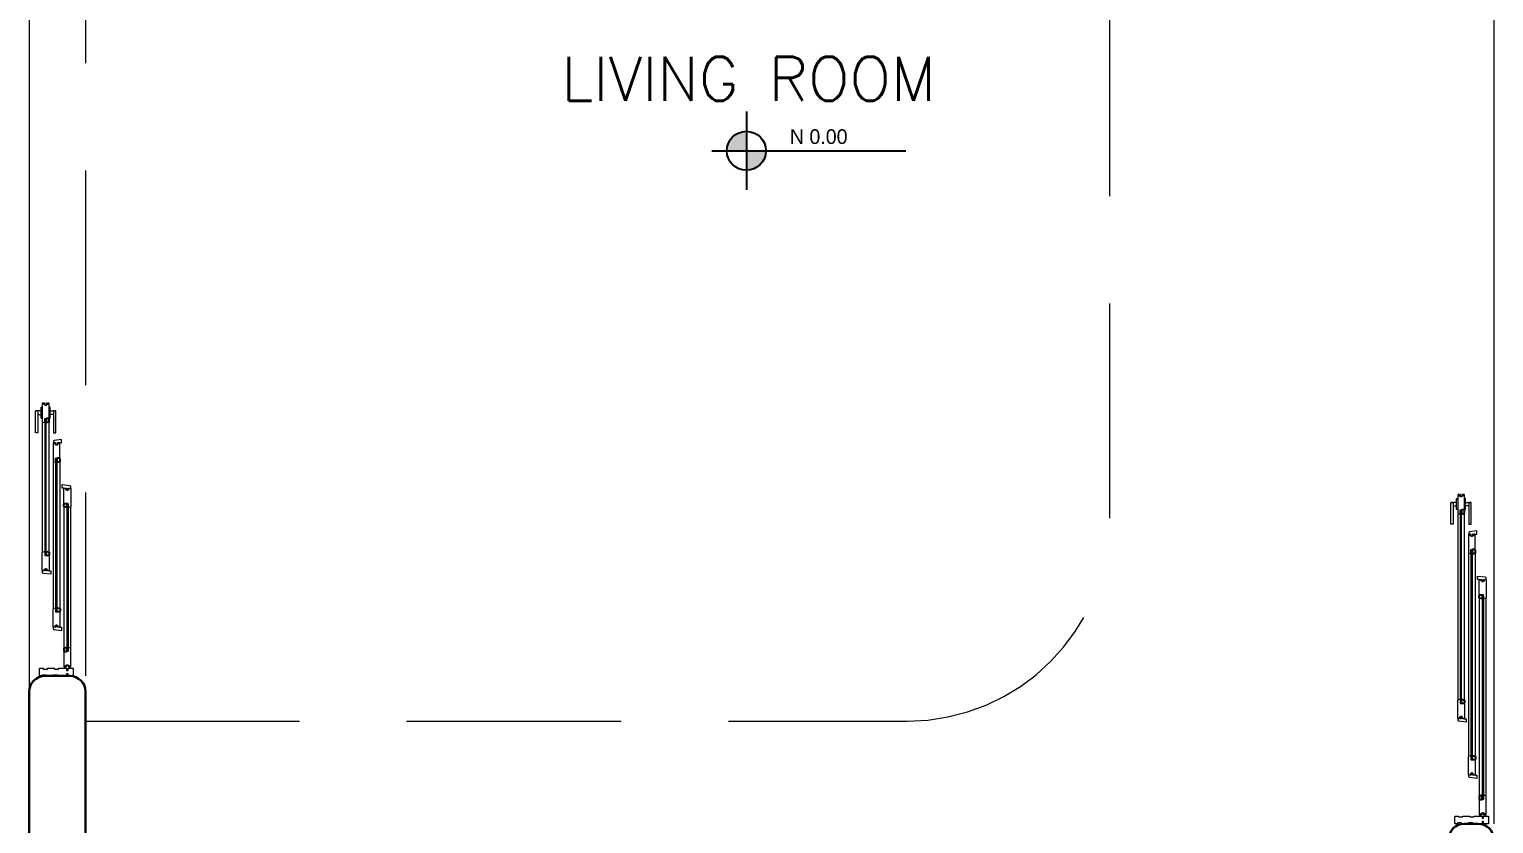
# Model space of a CAD drawing. Header units: metres. Extents: x -44 to 358, y -246 to 48.
# Drawn here: x 40.84 to 47.34, y -78.24 to -74.72 of the extents above; entities that cross this region are included whole.
import ezdxf

# ---------------------------------------------------------------- set-up
doc = ezdxf.new("R2010")
doc.units = ezdxf.units.M
doc.header["$LTSCALE"] = 0.3
doc.linetypes.add('HIDDEN2', pattern=[4.7625, 3.175, -1.5875])
for name, color, linetype, lineweight in [('A-DOOR', 7, 'Continuous', 5), ('A-WALL', 7, 'Continuous', 30), ('cristales', 131, 'Continuous', 0), ('piso', 251, 'Continuous', 18), ('SE-2', 252, 'Continuous', 9)]:
    doc.layers.add(name, color=color, linetype=linetype, lineweight=lineweight)
doc.layers.add('Techos 1', color=7, linetype='HIDDEN2', lineweight=9, true_color=0x42391a)
doc.layers.add('TEXTOS', color=4, linetype='Continuous')
doc.styles.add('ESC100-2mm', font='arial.ttf', dxfattribs={"height": 0.15})

# ---------------------------------------------------------------- blocks, each defined once
blk = doc.blocks.new('A$C1cff0fc4')
at = {"color": 7}
for points in [[(0.0592, 1.1399, -0.341999), (0.0577, 1.1418), (0.0574, 1.142), (0.0477, 1.142), (0.0467, 1.141), (0.0467, 1.124), (0.0472, 1.124), (0.0596, 1.1273, 0.339454), (0.0607, 1.1288), (0.0607, 1.1379, 0.341999)], [(0.1072, 0.9639, -0.341999), (0.1057, 0.9658), (0.1054, 0.966), (0.0957, 0.966), (0.0947, 0.965), (0.0947, 0.948), (0.0952, 0.948), (0.1076, 0.9513, 0.339454), (0.1087, 0.9528), (0.1087, 0.9619, 0.341999)], [(0.1262, 0.7639, 0.341999), (0.1277, 0.7658), (0.1281, 0.766), (0.1377, 0.766), (0.1387, 0.765), (0.1387, 0.748), (0.1382, 0.748), (0.1259, 0.7513, -0.339454), (0.1247, 0.7528), (0.1247, 0.7619, -0.341999)], [(0.0592, 0.5361, 0.341999), (0.0577, 0.5342), (0.0574, 0.534), (0.0477, 0.534), (0.0467, 0.535), (0.0467, 0.552), (0.0472, 0.552), (0.0596, 0.5487, -0.339454), (0.0607, 0.5472), (0.0607, 0.5381, -0.341999)], [(0.1072, 0.2861, 0.341999), (0.1057, 0.2842), (0.1054, 0.284), (0.0957, 0.284), (0.0947, 0.285), (0.0947, 0.302), (0.0952, 0.302), (0.1076, 0.2987, -0.339454), (0.1087, 0.2972), (0.1087, 0.2881, -0.341999)], [(0.1262, 0.1101, -0.341999), (0.1277, 0.1082), (0.1281, 0.108), (0.1377, 0.108), (0.1387, 0.109), (0.1387, 0.126), (0.1382, 0.126), (0.1259, 0.1227, 0.339454), (0.1247, 0.1212), (0.1247, 0.1121, 0.341999)]]:
    blk.add_lwpolyline(points, format="xyb", close=True, dxfattribs=at)
at = {"layer": 'A-DOOR', "color": 7}
for p, q in [((0.0312, 1.21), (0.0297, 1.2085)), ((0.0297, 1.2085), (0.0297, 1.1279)), ((0.0367, 1.21), (0.0312, 1.21)), ((0.0367, 1.204), (0.0367, 1.21)), ((0.0394, 1.204), (0.0367, 1.204)), ((0.0417, 1.21), (0.0394, 1.21)), ((0.0394, 1.21), (0.0394, 1.204)), ((0.0417, 1.2), (0.0417, 1.21)), ((0.0477, 1.2), (0.0417, 1.2)), ((0.0497, 1.21), (0.0477, 1.21)), ((0.0477, 1.21), (0.0477, 1.2)), ((0.0497, 1.204), (0.0497, 1.21)), ((0.0524, 1.204), (0.0497, 1.204)), ((0.0582, 1.21), (0.0524, 1.21)), ((0.0524, 1.21), (0.0524, 1.204)), ((0.0597, 1.2085), (0.0582, 1.21)), ((0.0597, 1.1435), (0.0597, 1.2085)), ((0.0297, 1.1279), (0.0312, 1.126)), ((0.0297, 1.1279), (0.0297, 0.5481)), ((0.0312, 1.126), (0.0392, 1.124)), ((0.0392, 1.124), (0.0402, 1.124)), ((0.0402, 1.124), (0.0407, 1.1245)), ((0.0407, 1.1245), (0.0407, 1.142)), ((0.0407, 1.142), (0.0582, 1.142)), ((0.0407, 1.1245), (0.0407, 1.1365)), ((0.0407, 1.1365), (0.0417, 1.1365)), ((0.0417, 1.1245), (0.0407, 1.1245)), ((0.0417, 1.137), (0.0457, 1.131)), ((0.0457, 1.137), (0.0417, 1.131)), ((0.0417, 1.137), (0.0417, 1.131)), ((0.0457, 1.137), (0.0417, 1.137)), ((0.0417, 0.539), (0.0417, 1.137)), ((0.0417, 1.137), (0.0457, 1.137)), ((0.0417, 1.137), (0.0417, 0.539)), ((0.0457, 1.137), (0.0417, 1.137)), ((0.0417, 1.1365), (0.0417, 1.1245)), ((0.0417, 1.131), (0.0457, 1.131)), ((0.0417, 1.131), (0.0417, 1.126)), ((0.0457, 1.131), (0.0417, 1.131)), ((0.0417, 1.126), (0.0457, 1.126)), ((0.0437, 1.142), (0.0437, 1.137)), ((0.0437, 1.142), (0.0437, 1.137)), ((0.0437, 1.142), (0.0437, 1.137)), ((0.0437, 1.137), (0.0437, 1.142)), ((0.0437, 1.142), (0.0437, 1.142)), ((0.0437, 1.137), (0.0437, 1.137)), ((0.0457, 1.131), (0.0457, 1.137)), ((0.0457, 1.137), (0.0457, 0.539)), ((0.0457, 0.539), (0.0457, 1.137)), ((0.0457, 1.1245), (0.0457, 1.1365)), ((0.0457, 1.1365), (0.0467, 1.1365)), ((0.0457, 1.126), (0.0457, 1.131)), ((0.0467, 1.1245), (0.0457, 1.1245)), ((0.0467, 1.1365), (0.0467, 1.1245)), ((0.0582, 1.142), (0.0597, 1.1435)), ((0.0607, 0.5472), (0.0607, 1.1288)), ((0.0792, 1.0417), (0.0792, 1.034)), ((0.1152, 1.049), (0.082, 1.0447)), ((0.1152, 1.034), (0.1152, 1.049)), ((0.0792, 1.034), (0.0777, 1.0325)), ((0.0777, 1.0325), (0.0777, 0.9519)), ((0.0847, 1.034), (0.0792, 1.034)), ((0.0847, 1.028), (0.0847, 1.034)), ((0.0874, 1.028), (0.0847, 1.028)), ((0.0897, 1.034), (0.0874, 1.034)), ((0.0874, 1.034), (0.0874, 1.028)), ((0.0897, 1.024), (0.0897, 1.034)), ((0.0957, 1.024), (0.0897, 1.024)), ((0.0977, 1.034), (0.0957, 1.034)), ((0.0957, 1.034), (0.0957, 1.024)), ((0.0977, 1.028), (0.0977, 1.034)), ((0.1004, 1.028), (0.0977, 1.028)), ((0.1062, 1.034), (0.1004, 1.034)), ((0.1004, 1.034), (0.1004, 1.028)), ((0.1077, 1.0325), (0.1062, 1.034)), ((0.1062, 1.034), (0.1152, 1.034)), ((0.1077, 0.9675), (0.1077, 1.0325)), ((0.0777, 0.9519), (0.0792, 0.95)), ((0.0777, 0.9519), (0.0777, 0.2981)), ((0.0792, 0.95), (0.0872, 0.948)), ((0.0872, 0.948), (0.0882, 0.948)), ((0.0882, 0.948), (0.0887, 0.9485)), ((0.0887, 0.9485), (0.0887, 0.966)), ((0.0887, 0.966), (0.1062, 0.966)), ((0.0887, 0.9485), (0.0887, 0.9605)), ((0.0887, 0.9605), (0.0897, 0.9605)), ((0.0897, 0.9485), (0.0887, 0.9485)), ((0.0897, 0.961), (0.0937, 0.955)), ((0.0937, 0.961), (0.0897, 0.955)), ((0.0897, 0.961), (0.0897, 0.955)), ((0.0937, 0.961), (0.0897, 0.961)), ((0.0897, 0.289), (0.0897, 0.961)), ((0.0897, 0.961), (0.0937, 0.961)), ((0.0897, 0.961), (0.0897, 0.289)), ((0.0937, 0.961), (0.0897, 0.961)), ((0.0897, 0.9605), (0.0897, 0.9485)), ((0.0897, 0.955), (0.0937, 0.955)), ((0.0897, 0.955), (0.0897, 0.95)), ((0.0937, 0.955), (0.0897, 0.955)), ((0.0897, 0.95), (0.0937, 0.95)), ((0.0917, 0.966), (0.0917, 0.961)), ((0.0917, 0.966), (0.0917, 0.961)), ((0.0917, 0.966), (0.0917, 0.961)), ((0.0917, 0.961), (0.0917, 0.966)), ((0.0917, 0.966), (0.0917, 0.966)), ((0.0917, 0.961), (0.0917, 0.961)), ((0.0937, 0.955), (0.0937, 0.961)), ((0.0937, 0.961), (0.0937, 0.289)), ((0.0937, 0.289), (0.0937, 0.961)), ((0.0937, 0.9485), (0.0937, 0.9605)), ((0.0937, 0.9605), (0.0947, 0.9605)), ((0.0937, 0.95), (0.0937, 0.955)), ((0.0947, 0.9485), (0.0937, 0.9485)), ((0.0947, 0.9605), (0.0947, 0.9485)), ((0.1062, 0.966), (0.1077, 0.9675)), ((0.1087, 0.2972), (0.1087, 0.9528)), ((0.1182, 0.834), (0.1182, 0.849)), ((0.1182, 0.849), (0.1515, 0.8447)), ((0.1272, 0.834), (0.1182, 0.834)), ((0.1257, 0.8325), (0.1272, 0.834)), ((0.1257, 0.7675), (0.1257, 0.8325)), ((0.1272, 0.834), (0.133, 0.834)), ((0.133, 0.834), (0.133, 0.828)), ((0.133, 0.828), (0.1357, 0.828)), ((0.1357, 0.828), (0.1357, 0.834)), ((0.1357, 0.834), (0.1377, 0.834)), ((0.1377, 0.834), (0.1377, 0.824)), ((0.1377, 0.824), (0.1437, 0.824)), ((0.1437, 0.824), (0.1437, 0.834)), ((0.1437, 0.834), (0.146, 0.834)), ((0.146, 0.834), (0.146, 0.828)), ((0.146, 0.828), (0.1487, 0.828)), ((0.1487, 0.828), (0.1487, 0.834)), ((0.1487, 0.834), (0.1542, 0.834)), ((0.1542, 0.8417), (0.1542, 0.834)), ((0.1542, 0.834), (0.1557, 0.8325)), ((0.1557, 0.8325), (0.1557, 0.7519)), ((0.1247, 0.7528), (0.1247, 0.1212)), ((0.1272, 0.766), (0.1257, 0.7675)), ((0.1447, 0.766), (0.1272, 0.766)), ((0.1397, 0.7605), (0.1387, 0.7605)), ((0.1387, 0.7605), (0.1387, 0.7485)), ((0.1387, 0.7485), (0.1397, 0.7485)), ((0.1397, 0.113), (0.1397, 0.761)), ((0.1397, 0.761), (0.1437, 0.761)), ((0.1437, 0.761), (0.1397, 0.761)), ((0.1397, 0.761), (0.1397, 0.113)), ((0.1437, 0.761), (0.1397, 0.755)), ((0.1397, 0.761), (0.1437, 0.755)), ((0.1397, 0.755), (0.1397, 0.761)), ((0.1397, 0.761), (0.1437, 0.761)), ((0.1397, 0.7485), (0.1397, 0.7605)), ((0.1437, 0.755), (0.1397, 0.755)), ((0.1397, 0.75), (0.1397, 0.755)), ((0.1397, 0.755), (0.1437, 0.755)), ((0.1437, 0.75), (0.1397, 0.75)), ((0.1417, 0.766), (0.1417, 0.761)), ((0.1417, 0.766), (0.1417, 0.761)), ((0.1417, 0.766), (0.1417, 0.761)), ((0.1417, 0.761), (0.1417, 0.766)), ((0.1417, 0.766), (0.1417, 0.766)), ((0.1417, 0.761), (0.1417, 0.761)), ((0.1437, 0.761), (0.1437, 0.113)), ((0.1437, 0.113), (0.1437, 0.761)), ((0.1437, 0.761), (0.1437, 0.755)), ((0.1447, 0.7605), (0.1437, 0.7605)), ((0.1437, 0.7605), (0.1437, 0.7485)), ((0.1437, 0.755), (0.1437, 0.75)), ((0.1437, 0.7485), (0.1447, 0.7485)), ((0.1447, 0.7485), (0.1447, 0.766)), ((0.1447, 0.7485), (0.1447, 0.7605)), ((0.1452, 0.748), (0.1447, 0.7485)), ((0.1462, 0.748), (0.1452, 0.748)), ((0.1543, 0.75), (0.1462, 0.748)), ((0.1557, 0.7519), (0.1543, 0.75)), ((0.1557, 0.1221), (0.1557, 0.7519)), ((0.0297, 0.5481), (0.0312, 0.55)), ((0.0297, 0.4675), (0.0297, 0.5481)), ((0.0312, 0.55), (0.0392, 0.552)), ((0.0392, 0.552), (0.0402, 0.552)), ((0.0402, 0.552), (0.0407, 0.5515)), ((0.0407, 0.5515), (0.0407, 0.534)), ((0.0407, 0.5515), (0.0407, 0.5395)), ((0.0417, 0.5515), (0.0407, 0.5515)), ((0.0407, 0.5395), (0.0417, 0.5395)), ((0.0407, 0.534), (0.0582, 0.534)), ((0.0417, 0.5395), (0.0417, 0.5515)), ((0.0417, 0.545), (0.0417, 0.55)), ((0.0417, 0.55), (0.0457, 0.55)), ((0.0417, 0.539), (0.0457, 0.545)), ((0.0457, 0.539), (0.0417, 0.545)), ((0.0417, 0.539), (0.0417, 0.545)), ((0.0417, 0.545), (0.0457, 0.545)), ((0.0457, 0.545), (0.0417, 0.545)), ((0.0457, 0.539), (0.0417, 0.539)), ((0.0417, 0.539), (0.0457, 0.539)), ((0.0457, 0.539), (0.0417, 0.539)), ((0.0437, 0.534), (0.0437, 0.539)), ((0.0437, 0.534), (0.0437, 0.539)), ((0.0437, 0.534), (0.0437, 0.539)), ((0.0437, 0.539), (0.0437, 0.539)), ((0.0437, 0.539), (0.0437, 0.534)), ((0.0437, 0.534), (0.0437, 0.534)), ((0.0457, 0.5515), (0.0457, 0.5395)), ((0.0467, 0.5515), (0.0457, 0.5515)), ((0.0457, 0.55), (0.0457, 0.545)), ((0.0457, 0.545), (0.0457, 0.539)), ((0.0457, 0.5395), (0.0467, 0.5395)), ((0.0467, 0.5395), (0.0467, 0.5515)), ((0.0582, 0.534), (0.0597, 0.5325)), ((0.0597, 0.5325), (0.0597, 0.4675)), ((0.0312, 0.466), (0.0297, 0.4675)), ((0.0367, 0.466), (0.0312, 0.466)), ((0.0312, 0.4583), (0.0312, 0.466)), ((0.0672, 0.451), (0.034, 0.4553)), ((0.0394, 0.472), (0.0367, 0.472)), ((0.0367, 0.472), (0.0367, 0.466)), ((0.0394, 0.466), (0.0394, 0.472)), ((0.0417, 0.466), (0.0394, 0.466)), ((0.0477, 0.476), (0.0417, 0.476)), ((0.0417, 0.476), (0.0417, 0.466)), ((0.0477, 0.466), (0.0477, 0.476)), ((0.0497, 0.466), (0.0477, 0.466)), ((0.0524, 0.472), (0.0497, 0.472)), ((0.0497, 0.472), (0.0497, 0.466)), ((0.0524, 0.466), (0.0524, 0.472)), ((0.0582, 0.466), (0.0524, 0.466)), ((0.0597, 0.4675), (0.0582, 0.466)), ((0.0582, 0.466), (0.0672, 0.466)), ((0.0672, 0.466), (0.0672, 0.451)), ((0.0777, 0.2981), (0.0792, 0.3)), ((0.0777, 0.2175), (0.0777, 0.2981)), ((0.0792, 0.3), (0.0872, 0.302)), ((0.0872, 0.302), (0.0882, 0.302)), ((0.0882, 0.302), (0.0887, 0.3015)), ((0.0887, 0.3015), (0.0887, 0.284)), ((0.0887, 0.3015), (0.0887, 0.2895)), ((0.0897, 0.3015), (0.0887, 0.3015)), ((0.0887, 0.2895), (0.0897, 0.2895)), ((0.0887, 0.284), (0.1062, 0.284)), ((0.0897, 0.2895), (0.0897, 0.3015)), ((0.0897, 0.295), (0.0897, 0.3)), ((0.0897, 0.3), (0.0937, 0.3)), ((0.0897, 0.289), (0.0937, 0.295)), ((0.0937, 0.289), (0.0897, 0.295)), ((0.0897, 0.289), (0.0897, 0.295)), ((0.0897, 0.295), (0.0937, 0.295)), ((0.0937, 0.295), (0.0897, 0.295)), ((0.0937, 0.289), (0.0897, 0.289)), ((0.0897, 0.289), (0.0937, 0.289)), ((0.0937, 0.289), (0.0897, 0.289)), ((0.0917, 0.284), (0.0917, 0.289)), ((0.0917, 0.284), (0.0917, 0.289)), ((0.0917, 0.284), (0.0917, 0.289)), ((0.0917, 0.289), (0.0917, 0.289)), ((0.0917, 0.289), (0.0917, 0.284)), ((0.0917, 0.284), (0.0917, 0.284)), ((0.0937, 0.3015), (0.0937, 0.2895)), ((0.0947, 0.3015), (0.0937, 0.3015)), ((0.0937, 0.3), (0.0937, 0.295)), ((0.0937, 0.295), (0.0937, 0.289)), ((0.0937, 0.2895), (0.0947, 0.2895)), ((0.0947, 0.2895), (0.0947, 0.3015)), ((0.1062, 0.284), (0.1077, 0.2825)), ((0.1077, 0.2825), (0.1077, 0.2175)), ((0.0792, 0.216), (0.0777, 0.2175)), ((0.0847, 0.216), (0.0792, 0.216)), ((0.0792, 0.2083), (0.0792, 0.216)), ((0.1152, 0.201), (0.082, 0.2053)), ((0.0874, 0.222), (0.0847, 0.222)), ((0.0847, 0.222), (0.0847, 0.216)), ((0.0874, 0.216), (0.0874, 0.222)), ((0.0897, 0.216), (0.0874, 0.216)), ((0.0957, 0.226), (0.0897, 0.226)), ((0.0897, 0.226), (0.0897, 0.216)), ((0.0957, 0.216), (0.0957, 0.226)), ((0.0977, 0.216), (0.0957, 0.216)), ((0.1004, 0.222), (0.0977, 0.222)), ((0.0977, 0.222), (0.0977, 0.216)), ((0.1004, 0.216), (0.1004, 0.222)), ((0.1062, 0.216), (0.1004, 0.216)), ((0.1077, 0.2175), (0.1062, 0.216)), ((0.1062, 0.216), (0.1152, 0.216)), ((0.1152, 0.216), (0.1152, 0.201)), ((0.1272, 0.108), (0.1257, 0.1065)), ((0.1257, 0.1065), (0.1257, 0.0415)), ((0.1447, 0.108), (0.1272, 0.108)), ((0.1387, 0.1135), (0.1387, 0.1255)), ((0.1387, 0.1255), (0.1397, 0.1255)), ((0.1397, 0.1135), (0.1387, 0.1135)), ((0.1397, 0.1255), (0.1397, 0.1135)), ((0.1437, 0.124), (0.1397, 0.124)), ((0.1397, 0.124), (0.1397, 0.119)), ((0.1437, 0.113), (0.1397, 0.119)), ((0.1397, 0.113), (0.1437, 0.119)), ((0.1437, 0.119), (0.1397, 0.119)), ((0.1397, 0.119), (0.1397, 0.113)), ((0.1397, 0.119), (0.1437, 0.119)), ((0.1397, 0.113), (0.1437, 0.113)), ((0.1437, 0.113), (0.1397, 0.113)), ((0.1397, 0.113), (0.1437, 0.113)), ((0.1417, 0.108), (0.1417, 0.113)), ((0.1417, 0.108), (0.1417, 0.113)), ((0.1417, 0.108), (0.1417, 0.113)), ((0.1417, 0.113), (0.1417, 0.113)), ((0.1417, 0.113), (0.1417, 0.108)), ((0.1417, 0.108), (0.1417, 0.108)), ((0.1437, 0.1135), (0.1437, 0.1255)), ((0.1437, 0.1255), (0.1447, 0.1255)), ((0.1437, 0.119), (0.1437, 0.124)), ((0.1437, 0.113), (0.1437, 0.119)), ((0.1447, 0.1135), (0.1437, 0.1135)), ((0.1452, 0.126), (0.1447, 0.1255)), ((0.1447, 0.1255), (0.1447, 0.108)), ((0.1447, 0.1255), (0.1447, 0.1135)), ((0.1462, 0.126), (0.1452, 0.126)), ((0.1543, 0.124), (0.1462, 0.126)), ((0.1557, 0.1221), (0.1543, 0.124)), ((0.1557, 0.0415), (0.1557, 0.1221)), ((0.0167, 0.0325), (0.0182, 0.034)), ((0.0167, 0.0015), (0.0167, 0.0325)), ((0.0182, 0), (0.0167, 0.0015)), ((0.0182, 0.034), (0.0332, 0.034)), ((0.0282, 0), (0.0182, 0)), ((0.0472, 0.004), (0.0282, 0.004)), ((0.0282, 0.004), (0.0282, 0)), ((0.0332, 0.034), (0.0332, 0.03)), ((0.0332, 0.03), (0.0522, 0.03)), ((0.0472, 0.004), (0.0472, 0)), ((0.0782, 0), (0.0472, 0)), ((0.0472, 0), (0.0472, 0)), ((0.0522, 0.034), (0.0832, 0.034)), ((0.0522, 0.03), (0.0522, 0.034)), ((0.0972, 0.004), (0.0782, 0.004)), ((0.0782, 0.004), (0.0782, 0)), ((0.0832, 0.034), (0.0832, 0.03)), ((0.0832, 0.03), (0.1022, 0.03)), ((0.0972, 0), (0.0972, 0.004)), ((0.1377, 0), (0.0972, 0)), ((0.1022, 0.03), (0.1022, 0.034)), ((0.1022, 0.034), (0.1377, 0.034)), ((0.1257, 0.0415), (0.1272, 0.04)), ((0.1272, 0.04), (0.133, 0.04)), ((0.133, 0.04), (0.133, 0.046)), ((0.133, 0.046), (0.1357, 0.046)), ((0.1357, 0.046), (0.1357, 0.04)), ((0.1357, 0.04), (0.1377, 0.04)), ((0.1377, 0.04), (0.1377, 0.05)), ((0.1377, 0.05), (0.1437, 0.05)), ((0.1377, 0.034), (0.1377, 0.024)), ((0.1377, 0.024), (0.1437, 0.024)), ((0.1437, 0.01), (0.1377, 0.01)), ((0.1377, 0.01), (0.1377, 0)), ((0.1437, 0.05), (0.1437, 0.04)), ((0.1437, 0.04), (0.146, 0.04)), ((0.1437, 0.024), (0.1437, 0.034)), ((0.1437, 0.034), (0.1652, 0.034)), ((0.1437, 0), (0.1437, 0.01)), ((0.1667, 0), (0.1437, 0)), ((0.146, 0.04), (0.146, 0.046)), ((0.146, 0.046), (0.1487, 0.046)), ((0.1487, 0.046), (0.1487, 0.04)), ((0.1487, 0.04), (0.1542, 0.04)), ((0.1542, 0.04), (0.1557, 0.0415)), ((0.1652, 0.034), (0.1667, 0.0325)), ((0.1667, 0.0325), (0.1667, 0))]:
    blk.add_line(p, q, dxfattribs=at)
for centre, start, end in [((0.0822, 1.0417), 94.28912, 180.00148), ((0.1512, 0.8417), 359.99852, 85.71088), ((0.0342, 0.4583), 179.99852, 265.71088), ((0.0822, 0.2083), 179.99852, 265.71088)]:
    blk.add_arc(centre, 0.003, start, end, dxfattribs=at)
at = {"layer": 'cristales'}
for p, q in [((0.0437, 1.126), (0.0437, 0.55)), ((0.0917, 0.95), (0.0917, 0.3)), ((0.1417, 0.124), (0.1417, 0.75))]:
    blk.add_line(p, q, dxfattribs=at)
at = {"layer": 'SE-2', "lineweight": 0}
for p, q in [((0.0247, 1.1757), (0, 1.1757)), ((0.0247, 1.1559), (0.0247, 1.1757)), ((0.0647, 1.1559), (0.0647, 1.1757)), ((0.0647, 1.1757), (0.0895, 1.1757)), ((0.0097, 1.1607), (0.0247, 1.1607)), ((0.0798, 1.1607), (0.0647, 1.1607))]:
    blk.add_line(p, q, dxfattribs=at)
for points in [[(0, 1.1757), (0.0096, 1.1757), (0.0096, 1.0784), (0, 1.0784)], [(0.0297, 1.1929), (0.0297, 1.1434), (0.0247, 1.1434), (0.0247, 1.1929)], [(0.0597, 1.1929), (0.0597, 1.1434), (0.0647, 1.1434), (0.0647, 1.1929)], [(0.0895, 1.1757), (0.0798, 1.1757), (0.0798, 1.0784), (0.0895, 1.0784)]]:
    blk.add_lwpolyline(points, close=True, dxfattribs=at)
blk = doc.blocks.new('A$C49b848e4')
at = {"color": 7}
for points in [[(0.0592, 1.3899, -0.341999), (0.0577, 1.3918), (0.0574, 1.392), (0.0477, 1.392), (0.0467, 1.391), (0.0467, 1.374), (0.0472, 1.374), (0.0596, 1.3773, 0.339454), (0.0607, 1.3788), (0.0607, 1.3879, 0.341999)], [(0.1072, 1.2139, -0.341999), (0.1057, 1.2158), (0.1054, 1.216), (0.0957, 1.216), (0.0947, 1.215), (0.0947, 1.198), (0.0952, 1.198), (0.1076, 1.2013, 0.339454), (0.1087, 1.2028), (0.1087, 1.2119, 0.341999)], [(0.1262, 1.0139, 0.341999), (0.1277, 1.0158), (0.1281, 1.016), (0.1377, 1.016), (0.1387, 1.015), (0.1387, 0.998), (0.1382, 0.998), (0.1259, 1.0013, -0.339454), (0.1247, 1.0028), (0.1247, 1.0119, -0.341999)], [(0.0592, 0.5361, 0.341999), (0.0577, 0.5342), (0.0574, 0.534), (0.0477, 0.534), (0.0467, 0.535), (0.0467, 0.552), (0.0472, 0.552), (0.0596, 0.5487, -0.339454), (0.0607, 0.5472), (0.0607, 0.5381, -0.341999)], [(0.1072, 0.2861, 0.341999), (0.1057, 0.2842), (0.1054, 0.284), (0.0957, 0.284), (0.0947, 0.285), (0.0947, 0.302), (0.0952, 0.302), (0.1076, 0.2987, -0.339454), (0.1087, 0.2972), (0.1087, 0.2881, -0.341999)], [(0.1262, 0.1101, -0.341999), (0.1277, 0.1082), (0.1281, 0.108), (0.1377, 0.108), (0.1387, 0.109), (0.1387, 0.126), (0.1382, 0.126), (0.1259, 0.1227, 0.339454), (0.1247, 0.1212), (0.1247, 0.1121, 0.341999)]]:
    blk.add_lwpolyline(points, format="xyb", close=True, dxfattribs=at)
at = {"layer": 'A-DOOR', "color": 7}
for p, q in [((0.0312, 1.46), (0.0297, 1.4585)), ((0.0297, 1.4585), (0.0297, 1.3779)), ((0.0367, 1.46), (0.0312, 1.46)), ((0.0367, 1.454), (0.0367, 1.46)), ((0.0394, 1.454), (0.0367, 1.454)), ((0.0417, 1.46), (0.0394, 1.46)), ((0.0394, 1.46), (0.0394, 1.454)), ((0.0417, 1.45), (0.0417, 1.46)), ((0.0477, 1.45), (0.0417, 1.45)), ((0.0497, 1.46), (0.0477, 1.46)), ((0.0477, 1.46), (0.0477, 1.45)), ((0.0497, 1.454), (0.0497, 1.46)), ((0.0524, 1.454), (0.0497, 1.454)), ((0.0582, 1.46), (0.0524, 1.46)), ((0.0524, 1.46), (0.0524, 1.454)), ((0.0597, 1.4585), (0.0582, 1.46)), ((0.0597, 1.3935), (0.0597, 1.4585)), ((0.0297, 1.3779), (0.0312, 1.376)), ((0.0297, 1.3779), (0.0297, 0.5481)), ((0.0312, 1.376), (0.0392, 1.374)), ((0.0392, 1.374), (0.0402, 1.374)), ((0.0402, 1.374), (0.0407, 1.3745)), ((0.0407, 1.3745), (0.0407, 1.392)), ((0.0407, 1.392), (0.0582, 1.392)), ((0.0407, 1.3745), (0.0407, 1.3865)), ((0.0407, 1.3865), (0.0417, 1.3865)), ((0.0417, 1.3745), (0.0407, 1.3745)), ((0.0417, 1.387), (0.0457, 1.381)), ((0.0457, 1.387), (0.0417, 1.381)), ((0.0417, 1.387), (0.0417, 1.381)), ((0.0457, 1.387), (0.0417, 1.387)), ((0.0417, 0.539), (0.0417, 1.387)), ((0.0417, 1.387), (0.0457, 1.387)), ((0.0417, 1.387), (0.0417, 0.539)), ((0.0457, 1.387), (0.0417, 1.387)), ((0.0417, 1.3865), (0.0417, 1.3745)), ((0.0417, 1.381), (0.0457, 1.381)), ((0.0417, 1.381), (0.0417, 1.376)), ((0.0457, 1.381), (0.0417, 1.381)), ((0.0417, 1.376), (0.0457, 1.376)), ((0.0437, 1.392), (0.0437, 1.387)), ((0.0437, 1.392), (0.0437, 1.387)), ((0.0437, 1.392), (0.0437, 1.387)), ((0.0437, 1.387), (0.0437, 1.392)), ((0.0437, 1.392), (0.0437, 1.392)), ((0.0437, 1.387), (0.0437, 1.387)), ((0.0457, 1.381), (0.0457, 1.387)), ((0.0457, 1.387), (0.0457, 0.539)), ((0.0457, 0.539), (0.0457, 1.387)), ((0.0457, 1.3745), (0.0457, 1.3865)), ((0.0457, 1.3865), (0.0467, 1.3865)), ((0.0457, 1.376), (0.0457, 1.381)), ((0.0467, 1.3745), (0.0457, 1.3745)), ((0.0467, 1.3865), (0.0467, 1.3745)), ((0.0582, 1.392), (0.0597, 1.3935)), ((0.0607, 0.5472), (0.0607, 1.3788)), ((0.0792, 1.284), (0.0777, 1.2825)), ((0.0777, 1.2825), (0.0777, 1.2019)), ((0.0792, 1.2917), (0.0792, 1.284)), ((0.0847, 1.284), (0.0792, 1.284)), ((0.1152, 1.299), (0.082, 1.2947)), ((0.0847, 1.278), (0.0847, 1.284)), ((0.0874, 1.278), (0.0847, 1.278)), ((0.0897, 1.284), (0.0874, 1.284)), ((0.0874, 1.284), (0.0874, 1.278)), ((0.0897, 1.274), (0.0897, 1.284)), ((0.0957, 1.274), (0.0897, 1.274)), ((0.0977, 1.284), (0.0957, 1.284)), ((0.0957, 1.284), (0.0957, 1.274)), ((0.0977, 1.278), (0.0977, 1.284)), ((0.1004, 1.278), (0.0977, 1.278)), ((0.1062, 1.284), (0.1004, 1.284)), ((0.1004, 1.284), (0.1004, 1.278)), ((0.1077, 1.2825), (0.1062, 1.284)), ((0.1062, 1.284), (0.1152, 1.284)), ((0.1077, 1.2175), (0.1077, 1.2825)), ((0.1152, 1.284), (0.1152, 1.299)), ((0.0777, 1.2019), (0.0792, 1.2)), ((0.0777, 1.2019), (0.0777, 0.2981)), ((0.0792, 1.2), (0.0872, 1.198)), ((0.0872, 1.198), (0.0882, 1.198)), ((0.0882, 1.198), (0.0887, 1.1985)), ((0.0887, 1.1985), (0.0887, 1.216)), ((0.0887, 1.216), (0.1062, 1.216)), ((0.0887, 1.1985), (0.0887, 1.2105)), ((0.0887, 1.2105), (0.0897, 1.2105)), ((0.0897, 1.1985), (0.0887, 1.1985)), ((0.0897, 1.211), (0.0937, 1.205)), ((0.0937, 1.211), (0.0897, 1.205)), ((0.0897, 1.211), (0.0897, 1.205)), ((0.0937, 1.211), (0.0897, 1.211)), ((0.0897, 0.289), (0.0897, 1.211)), ((0.0897, 1.211), (0.0937, 1.211)), ((0.0897, 1.211), (0.0897, 0.289)), ((0.0937, 1.211), (0.0897, 1.211)), ((0.0897, 1.2105), (0.0897, 1.1985)), ((0.0897, 1.205), (0.0937, 1.205)), ((0.0897, 1.205), (0.0897, 1.2)), ((0.0937, 1.205), (0.0897, 1.205)), ((0.0897, 1.2), (0.0937, 1.2)), ((0.0917, 1.216), (0.0917, 1.211)), ((0.0917, 1.216), (0.0917, 1.211)), ((0.0917, 1.216), (0.0917, 1.211)), ((0.0917, 1.211), (0.0917, 1.216)), ((0.0917, 1.216), (0.0917, 1.216)), ((0.0917, 1.211), (0.0917, 1.211)), ((0.0937, 1.205), (0.0937, 1.211)), ((0.0937, 1.211), (0.0937, 0.289)), ((0.0937, 0.289), (0.0937, 1.211)), ((0.0937, 1.1985), (0.0937, 1.2105)), ((0.0937, 1.2105), (0.0947, 1.2105)), ((0.0937, 1.2), (0.0937, 1.205)), ((0.0947, 1.1985), (0.0937, 1.1985)), ((0.0947, 1.2105), (0.0947, 1.1985)), ((0.1062, 1.216), (0.1077, 1.2175)), ((0.1087, 0.2972), (0.1087, 1.2028)), ((0.1182, 1.084), (0.1182, 1.099)), ((0.1182, 1.099), (0.1515, 1.0947)), ((0.1272, 1.084), (0.1182, 1.084)), ((0.1257, 1.0825), (0.1272, 1.084)), ((0.1257, 1.0175), (0.1257, 1.0825)), ((0.1272, 1.084), (0.133, 1.084)), ((0.133, 1.084), (0.133, 1.078)), ((0.133, 1.078), (0.1357, 1.078)), ((0.1357, 1.078), (0.1357, 1.084)), ((0.1357, 1.084), (0.1377, 1.084)), ((0.1377, 1.084), (0.1377, 1.074)), ((0.1377, 1.074), (0.1437, 1.074)), ((0.1437, 1.074), (0.1437, 1.084)), ((0.1437, 1.084), (0.146, 1.084)), ((0.146, 1.084), (0.146, 1.078)), ((0.146, 1.078), (0.1487, 1.078)), ((0.1487, 1.078), (0.1487, 1.084)), ((0.1487, 1.084), (0.1542, 1.084)), ((0.1542, 1.0917), (0.1542, 1.084)), ((0.1542, 1.084), (0.1557, 1.0825)), ((0.1557, 1.0825), (0.1557, 1.0019)), ((0.1247, 1.0028), (0.1247, 0.1212)), ((0.1272, 1.016), (0.1257, 1.0175)), ((0.1447, 1.016), (0.1272, 1.016)), ((0.1397, 1.0105), (0.1387, 1.0105)), ((0.1387, 1.0105), (0.1387, 0.9985)), ((0.1387, 0.9985), (0.1397, 0.9985)), ((0.1397, 0.113), (0.1397, 1.011)), ((0.1397, 1.011), (0.1437, 1.011)), ((0.1437, 1.011), (0.1397, 1.011)), ((0.1397, 1.011), (0.1397, 0.113)), ((0.1437, 1.011), (0.1397, 1.005)), ((0.1397, 1.011), (0.1437, 1.005)), ((0.1397, 1.005), (0.1397, 1.011)), ((0.1397, 1.011), (0.1437, 1.011)), ((0.1397, 0.9985), (0.1397, 1.0105)), ((0.1437, 1.005), (0.1397, 1.005)), ((0.1397, 1), (0.1397, 1.005)), ((0.1397, 1.005), (0.1437, 1.005)), ((0.1437, 1), (0.1397, 1)), ((0.1417, 1.016), (0.1417, 1.011)), ((0.1417, 1.016), (0.1417, 1.011)), ((0.1417, 1.016), (0.1417, 1.011)), ((0.1417, 1.011), (0.1417, 1.016)), ((0.1417, 1.016), (0.1417, 1.016)), ((0.1417, 1.011), (0.1417, 1.011)), ((0.1437, 1.011), (0.1437, 0.113)), ((0.1437, 0.113), (0.1437, 1.011)), ((0.1437, 1.011), (0.1437, 1.005)), ((0.1447, 1.0105), (0.1437, 1.0105)), ((0.1437, 1.0105), (0.1437, 0.9985)), ((0.1437, 1.005), (0.1437, 1)), ((0.1437, 0.9985), (0.1447, 0.9985)), ((0.1447, 0.9985), (0.1447, 1.016)), ((0.1447, 0.9985), (0.1447, 1.0105)), ((0.1452, 0.998), (0.1447, 0.9985)), ((0.1462, 0.998), (0.1452, 0.998)), ((0.1543, 1), (0.1462, 0.998)), ((0.1557, 1.0019), (0.1543, 1)), ((0.1557, 0.1221), (0.1557, 1.0019)), ((0.0297, 0.5481), (0.0312, 0.55)), ((0.0297, 0.4675), (0.0297, 0.5481)), ((0.0312, 0.55), (0.0392, 0.552)), ((0.0392, 0.552), (0.0402, 0.552)), ((0.0402, 0.552), (0.0407, 0.5515)), ((0.0407, 0.5515), (0.0407, 0.534)), ((0.0407, 0.5515), (0.0407, 0.5395)), ((0.0417, 0.5515), (0.0407, 0.5515)), ((0.0407, 0.5395), (0.0417, 0.5395)), ((0.0407, 0.534), (0.0582, 0.534)), ((0.0417, 0.5395), (0.0417, 0.5515)), ((0.0417, 0.545), (0.0417, 0.55)), ((0.0417, 0.55), (0.0457, 0.55)), ((0.0417, 0.539), (0.0457, 0.545)), ((0.0457, 0.539), (0.0417, 0.545)), ((0.0417, 0.539), (0.0417, 0.545)), ((0.0417, 0.545), (0.0457, 0.545)), ((0.0457, 0.545), (0.0417, 0.545)), ((0.0457, 0.539), (0.0417, 0.539)), ((0.0417, 0.539), (0.0457, 0.539)), ((0.0457, 0.539), (0.0417, 0.539)), ((0.0437, 0.534), (0.0437, 0.539)), ((0.0437, 0.534), (0.0437, 0.539)), ((0.0437, 0.534), (0.0437, 0.539)), ((0.0437, 0.539), (0.0437, 0.539)), ((0.0437, 0.539), (0.0437, 0.534)), ((0.0437, 0.534), (0.0437, 0.534)), ((0.0457, 0.5515), (0.0457, 0.5395)), ((0.0467, 0.5515), (0.0457, 0.5515)), ((0.0457, 0.55), (0.0457, 0.545)), ((0.0457, 0.545), (0.0457, 0.539)), ((0.0457, 0.5395), (0.0467, 0.5395)), ((0.0467, 0.5395), (0.0467, 0.5515)), ((0.0582, 0.534), (0.0597, 0.5325)), ((0.0597, 0.5325), (0.0597, 0.4675)), ((0.0312, 0.466), (0.0297, 0.4675)), ((0.0367, 0.466), (0.0312, 0.466)), ((0.0312, 0.4583), (0.0312, 0.466)), ((0.0672, 0.451), (0.034, 0.4553)), ((0.0394, 0.472), (0.0367, 0.472)), ((0.0367, 0.472), (0.0367, 0.466)), ((0.0394, 0.466), (0.0394, 0.472)), ((0.0417, 0.466), (0.0394, 0.466)), ((0.0477, 0.476), (0.0417, 0.476)), ((0.0417, 0.476), (0.0417, 0.466)), ((0.0477, 0.466), (0.0477, 0.476)), ((0.0497, 0.466), (0.0477, 0.466)), ((0.0524, 0.472), (0.0497, 0.472)), ((0.0497, 0.472), (0.0497, 0.466)), ((0.0524, 0.466), (0.0524, 0.472)), ((0.0582, 0.466), (0.0524, 0.466)), ((0.0597, 0.4675), (0.0582, 0.466)), ((0.0582, 0.466), (0.0672, 0.466)), ((0.0672, 0.466), (0.0672, 0.451)), ((0.0777, 0.2981), (0.0792, 0.3)), ((0.0777, 0.2175), (0.0777, 0.2981)), ((0.0792, 0.3), (0.0872, 0.302)), ((0.0872, 0.302), (0.0882, 0.302)), ((0.0882, 0.302), (0.0887, 0.3015)), ((0.0887, 0.3015), (0.0887, 0.284)), ((0.0887, 0.3015), (0.0887, 0.2895)), ((0.0897, 0.3015), (0.0887, 0.3015)), ((0.0887, 0.2895), (0.0897, 0.2895)), ((0.0887, 0.284), (0.1062, 0.284)), ((0.0897, 0.2895), (0.0897, 0.3015)), ((0.0897, 0.295), (0.0897, 0.3)), ((0.0897, 0.3), (0.0937, 0.3)), ((0.0897, 0.289), (0.0937, 0.295)), ((0.0937, 0.289), (0.0897, 0.295)), ((0.0897, 0.289), (0.0897, 0.295)), ((0.0897, 0.295), (0.0937, 0.295)), ((0.0937, 0.295), (0.0897, 0.295)), ((0.0937, 0.289), (0.0897, 0.289)), ((0.0897, 0.289), (0.0937, 0.289)), ((0.0937, 0.289), (0.0897, 0.289)), ((0.0917, 0.284), (0.0917, 0.289)), ((0.0917, 0.284), (0.0917, 0.289)), ((0.0917, 0.284), (0.0917, 0.289)), ((0.0917, 0.289), (0.0917, 0.289)), ((0.0917, 0.289), (0.0917, 0.284)), ((0.0917, 0.284), (0.0917, 0.284)), ((0.0937, 0.3015), (0.0937, 0.2895)), ((0.0947, 0.3015), (0.0937, 0.3015)), ((0.0937, 0.3), (0.0937, 0.295)), ((0.0937, 0.295), (0.0937, 0.289)), ((0.0937, 0.2895), (0.0947, 0.2895)), ((0.0947, 0.2895), (0.0947, 0.3015)), ((0.1062, 0.284), (0.1077, 0.2825)), ((0.1077, 0.2825), (0.1077, 0.2175)), ((0.0792, 0.216), (0.0777, 0.2175)), ((0.0847, 0.216), (0.0792, 0.216)), ((0.0792, 0.2083), (0.0792, 0.216)), ((0.1152, 0.201), (0.082, 0.2053)), ((0.0874, 0.222), (0.0847, 0.222)), ((0.0847, 0.222), (0.0847, 0.216)), ((0.0874, 0.216), (0.0874, 0.222)), ((0.0897, 0.216), (0.0874, 0.216)), ((0.0957, 0.226), (0.0897, 0.226)), ((0.0897, 0.226), (0.0897, 0.216)), ((0.0957, 0.216), (0.0957, 0.226)), ((0.0977, 0.216), (0.0957, 0.216)), ((0.1004, 0.222), (0.0977, 0.222)), ((0.0977, 0.222), (0.0977, 0.216)), ((0.1004, 0.216), (0.1004, 0.222)), ((0.1062, 0.216), (0.1004, 0.216)), ((0.1077, 0.2175), (0.1062, 0.216)), ((0.1062, 0.216), (0.1152, 0.216)), ((0.1152, 0.216), (0.1152, 0.201)), ((0.1272, 0.108), (0.1257, 0.1065)), ((0.1257, 0.1065), (0.1257, 0.0415)), ((0.1447, 0.108), (0.1272, 0.108)), ((0.1387, 0.1135), (0.1387, 0.1255)), ((0.1387, 0.1255), (0.1397, 0.1255)), ((0.1397, 0.1135), (0.1387, 0.1135)), ((0.1397, 0.1255), (0.1397, 0.1135)), ((0.1437, 0.124), (0.1397, 0.124)), ((0.1397, 0.124), (0.1397, 0.119)), ((0.1437, 0.113), (0.1397, 0.119)), ((0.1397, 0.113), (0.1437, 0.119)), ((0.1437, 0.119), (0.1397, 0.119)), ((0.1397, 0.119), (0.1397, 0.113)), ((0.1397, 0.119), (0.1437, 0.119)), ((0.1397, 0.113), (0.1437, 0.113)), ((0.1437, 0.113), (0.1397, 0.113)), ((0.1397, 0.113), (0.1437, 0.113)), ((0.1417, 0.108), (0.1417, 0.113)), ((0.1417, 0.108), (0.1417, 0.113)), ((0.1417, 0.108), (0.1417, 0.113)), ((0.1417, 0.113), (0.1417, 0.113)), ((0.1417, 0.113), (0.1417, 0.108)), ((0.1417, 0.108), (0.1417, 0.108)), ((0.1437, 0.1135), (0.1437, 0.1255)), ((0.1437, 0.1255), (0.1447, 0.1255)), ((0.1437, 0.119), (0.1437, 0.124)), ((0.1437, 0.113), (0.1437, 0.119)), ((0.1447, 0.1135), (0.1437, 0.1135)), ((0.1452, 0.126), (0.1447, 0.1255)), ((0.1447, 0.1255), (0.1447, 0.108)), ((0.1447, 0.1255), (0.1447, 0.1135)), ((0.1462, 0.126), (0.1452, 0.126)), ((0.1543, 0.124), (0.1462, 0.126)), ((0.1557, 0.1221), (0.1543, 0.124)), ((0.1557, 0.0415), (0.1557, 0.1221)), ((0.0167, 0.0325), (0.0182, 0.034)), ((0.0167, 0.0015), (0.0167, 0.0325)), ((0.0182, 0), (0.0167, 0.0015)), ((0.0182, 0.034), (0.0332, 0.034)), ((0.0282, 0), (0.0182, 0)), ((0.0472, 0.004), (0.0282, 0.004)), ((0.0282, 0.004), (0.0282, 0)), ((0.0332, 0.034), (0.0332, 0.03)), ((0.0332, 0.03), (0.0522, 0.03)), ((0.0472, 0.004), (0.0472, 0)), ((0.0782, 0), (0.0472, 0)), ((0.0472, 0), (0.0472, 0)), ((0.0522, 0.034), (0.0832, 0.034)), ((0.0522, 0.03), (0.0522, 0.034)), ((0.0972, 0.004), (0.0782, 0.004)), ((0.0782, 0.004), (0.0782, 0)), ((0.0832, 0.034), (0.0832, 0.03)), ((0.0832, 0.03), (0.1022, 0.03)), ((0.0972, 0), (0.0972, 0.004)), ((0.1377, 0), (0.0972, 0)), ((0.1022, 0.03), (0.1022, 0.034)), ((0.1022, 0.034), (0.1377, 0.034)), ((0.1257, 0.0415), (0.1272, 0.04)), ((0.1272, 0.04), (0.133, 0.04)), ((0.133, 0.04), (0.133, 0.046)), ((0.133, 0.046), (0.1357, 0.046)), ((0.1357, 0.046), (0.1357, 0.04)), ((0.1357, 0.04), (0.1377, 0.04)), ((0.1377, 0.04), (0.1377, 0.05)), ((0.1377, 0.05), (0.1437, 0.05)), ((0.1377, 0.034), (0.1377, 0.024)), ((0.1377, 0.024), (0.1437, 0.024)), ((0.1437, 0.01), (0.1377, 0.01)), ((0.1377, 0.01), (0.1377, 0)), ((0.1437, 0.05), (0.1437, 0.04)), ((0.1437, 0.04), (0.146, 0.04)), ((0.1437, 0.024), (0.1437, 0.034)), ((0.1437, 0.034), (0.1652, 0.034)), ((0.1437, 0), (0.1437, 0.01)), ((0.1667, 0), (0.1437, 0)), ((0.146, 0.04), (0.146, 0.046)), ((0.146, 0.046), (0.1487, 0.046)), ((0.1487, 0.046), (0.1487, 0.04)), ((0.1487, 0.04), (0.1542, 0.04)), ((0.1542, 0.04), (0.1557, 0.0415)), ((0.1652, 0.034), (0.1667, 0.0325)), ((0.1667, 0.0325), (0.1667, 0))]:
    blk.add_line(p, q, dxfattribs=at)
for centre, start, end in [((0.0822, 1.2917), 94.28912, 180.00148), ((0.1512, 1.0917), 359.99852, 85.71088), ((0.0342, 0.4583), 179.99852, 265.71088), ((0.0822, 0.2083), 179.99852, 265.71088)]:
    blk.add_arc(centre, 0.003, start, end, dxfattribs=at)
at = {"layer": 'cristales'}
for p, q in [((0.0437, 1.376), (0.0437, 0.55)), ((0.0917, 1.2), (0.0917, 0.3)), ((0.1417, 0.124), (0.1417, 1))]:
    blk.add_line(p, q, dxfattribs=at)
at = {"layer": 'SE-2', "lineweight": 0}
for p, q in [((0.0247, 1.4257), (0, 1.4257)), ((0.0097, 1.4107), (0.0247, 1.4107)), ((0.0247, 1.4059), (0.0247, 1.4257)), ((0.0647, 1.4059), (0.0647, 1.4257)), ((0.0647, 1.4257), (0.0895, 1.4257)), ((0.0798, 1.4107), (0.0647, 1.4107))]:
    blk.add_line(p, q, dxfattribs=at)
for points in [[(0.0297, 1.4429), (0.0297, 1.3934), (0.0247, 1.3934), (0.0247, 1.4429)], [(0.0597, 1.4429), (0.0597, 1.3934), (0.0647, 1.3934), (0.0647, 1.4429)], [(0, 1.4257), (0.0096, 1.4257), (0.0096, 1.3284), (0, 1.3284)], [(0.0895, 1.4257), (0.0798, 1.4257), (0.0798, 1.3284), (0.0895, 1.3284)]]:
    blk.add_lwpolyline(points, close=True, dxfattribs=at)

msp = doc.modelspace()

# ---------------------------------------------------------------- hatches: boundary and pattern name
at = {"layer": 'TEXTOS', "true_color": 0xffffff, "transparency": 33554534}
h = msp.add_hatch(color=7, dxfattribs=at)
h.dxf.hatch_style = 1
h.paths.add_polyline_path([(44.0248392, -75.1676682, 0.414213562), (43.938294, -75.2542134), (44.0248392, -75.2542134)])
h.paths.add_polyline_path([(44.1113844, -75.2542134), (44.0248392, -75.2542134), (44.0248392, -75.3407586, 0.414213562)])

# ---------------------------------------------------------------- linework, layer by layer
at = {"layer": 'A-WALL', "color": 7, "true_color": 0xffffff}
for p, q in [((40.911985, -77.5845062), (41.021985, -77.5845062)), ((40.841985, -77.6545062), (40.841985, -78.9645062)), ((41.091985, -77.6545062), (41.091985, -78.9145062))]:
    msp.add_line(p, q, dxfattribs=at)
at = {"layer": 'A-WALL', "color": 7, "true_color": 0xffffff, "transparency": 33554684}
msp.add_line((47.211985, -78.2399674), (47.271985, -78.2399674), dxfattribs=at)
at = {"layer": 'A-WALL', "color": 7, "true_color": 0xffffff}
for centre, start, end in [((40.911985, -77.6545062), 90, 180), ((41.021985, -77.6545062), 360, 90), ((47.211985, -78.3099674), 90, 180), ((47.271985, -78.3099674), 0, 90)]:
    msp.add_arc(centre, 0.07, start, end, dxfattribs=at)
at = {"layer": 'piso', "color": 7, "true_color": 0xffffff}
for p, q in [((47.341985, -71.7699674), (47.341985, -78.2399674)), ((40.841985, -72.4145062), (40.841985, -77.6545062))]:
    msp.add_line(p, q, dxfattribs=at)
at = {"layer": 'Techos 1', "color": 7, "true_color": 0xffffff}
for p, q in [((41.091985, -72.4843659), (41.091985, -77.5845062)), ((45.6382684, -76.8845062), (45.6382684, -73.1954286)), ((41.0882684, -77.7845062), (44.7382684, -77.7845062))]:
    msp.add_line(p, q, dxfattribs=at)
msp.add_arc((44.7382684, -76.8845062), 0.9, 270, 360, dxfattribs=at)
at = {"layer": 'TEXTOS', "color": 7, "true_color": 0xffffff}
for p, q in [((44.0248392, -75.0802354), (44.0248392, -75.4281914)), ((43.8710238, -75.2542134), (44.7318978, -75.2542134))]:
    msp.add_line(p, q, dxfattribs=at)
msp.add_circle((44.0248392, -75.2542134), 0.0865452, dxfattribs=at)

# ---------------------------------------------------------------- block references
at = {"color": 7, "true_color": 0xffffff}
for name, p in [('A$C49b848e4', (47.1523539, -78.2399674)), ('A$C1cff0fc4', (40.8701291, -77.5845062))]:
    msp.add_blockref(name, p, dxfattribs=at)

# ---------------------------------------------------------------- texts
at = {"layer": 'TEXTOS', "color": 7, "true_color": 0xffffff, "insert": (43.0701248, -75.0322384), "char_height": 0.195, "width": 3.404876512, "attachment_point": 7}
msp.add_mtext('{\\Fromans|c0; LIVING ROOM}', dxfattribs=at)
at = {"layer": 'TEXTOS', "color": 7, "true_color": 0xffffff, "insert": (44.2178069, -75.1588262), "char_height": 0.065, "attachment_point": 1, "style": 'ESC100-2mm'}
msp.add_mtext_dynamic_manual_height_columns('{\\Ftxt|c0;N 0.00}', width=2.216942069, gutter_width=0.5, heights=[0], dxfattribs=at)

doc.saveas('drawing.dxf')
